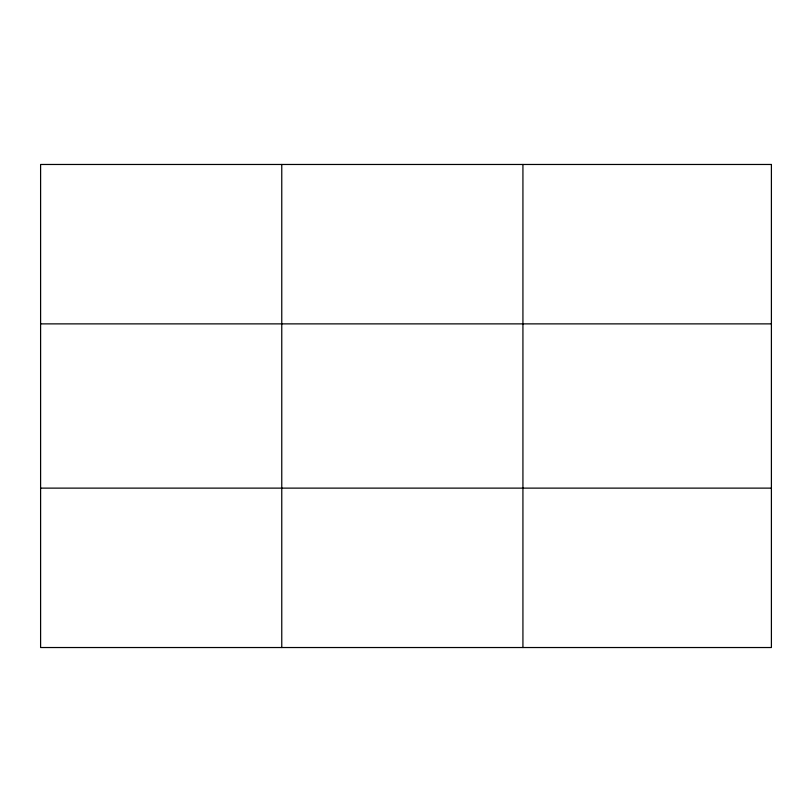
<?xml version="1.0" encoding="UTF-8"?>
<svg xmlns="http://www.w3.org/2000/svg" width="812" height="812" viewBox="0 0 812 812"><rect width="100%" height="100%" fill="white"/><g stroke="black" fill="none" stroke-linecap="round" stroke-linejoin="round"><path stroke-width="1.22" d="M281.764 164.471L281.764 647.529M522.928 164.471L522.928 647.529M40.6 323.876L771.4 323.876M40.6 488.124L771.4 488.124M771.4 164.471L771.4 647.529L40.6 647.529L40.6 164.471L771.4 164.471"/></g></svg>
